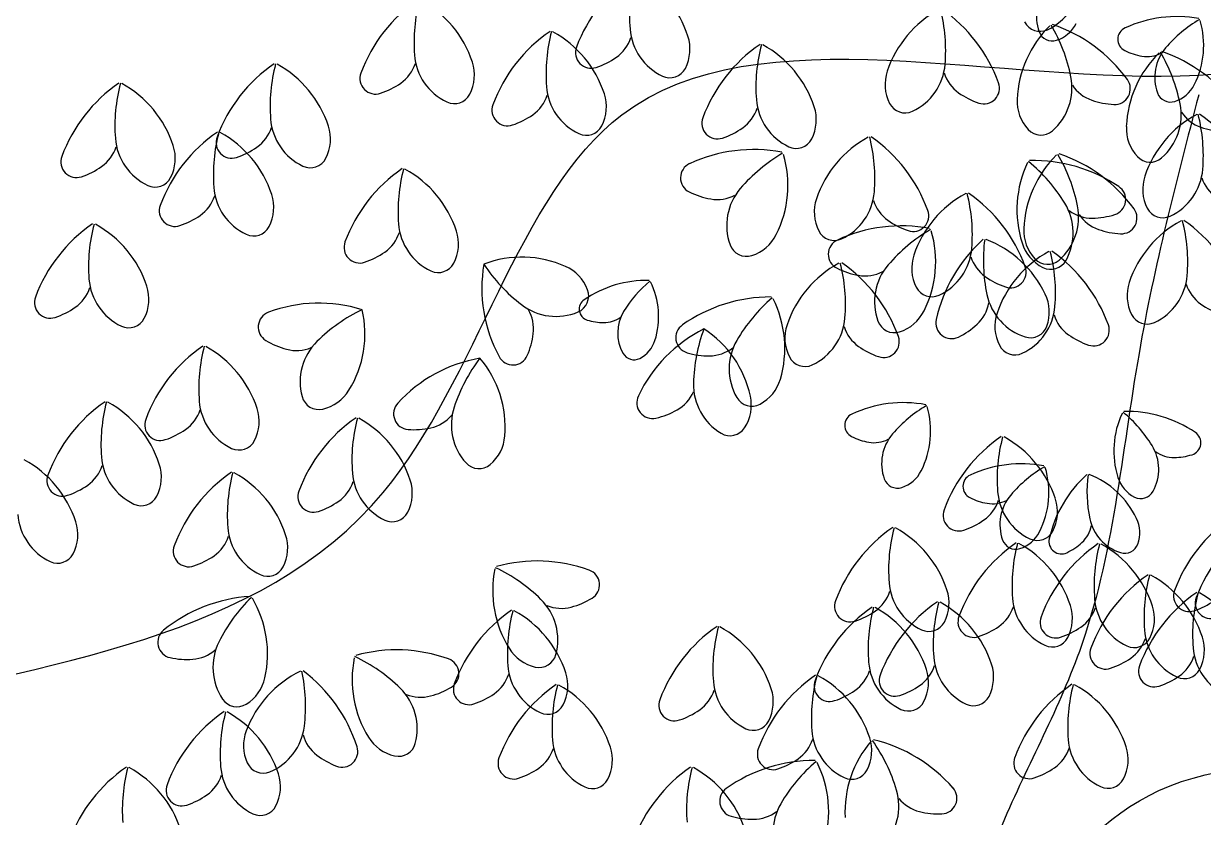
# Model space of a CAD drawing. Header units: millimetres. Extents: x 87938 to 265635, y 330093 to 434310.
# Drawn here: x 132027 to 132928, y 388448 to 389054 of the extents above; entities that cross this region are included whole.
import ezdxf

# ---------------------------------------------------------------- set-up
doc = ezdxf.new("R2010")
doc.units = ezdxf.units.MM

# ---------------------------------------------------------------- blocks, each defined once
blk = doc.blocks.new('A$C375B4AEE')
for centre, radius, start, end in [((4087.95, 7471.55), 117.21, 124.40991, 159.68568), ((4145.39, 7535.67), 126.82, 165.1974, 184.33018), ((3983.64, 7494.53), 83.66, 18.11828, 61.2661), ((4319.53, 7564.9), 43.37, 294.90201, 355.28059), ((4364.05, 7535.78), 34.69, 139.46285, 199.84132), ((3923.32, 7451.81), 117.21, 124.40991, 159.68568), ((3980.76, 7515.93), 126.82, 165.1974, 184.33018), ((3819, 7474.79), 83.66, 18.11828, 61.2661), ((4294.68, 7467.27), 83.66, 118.34458, 161.49233), ((4133.2, 7509.51), 126.82, 355.28049, 14.4133), ((4190.21, 7445), 117.21, 19.92497, 55.2007), ((4436.34, 7441.82), 93.77, 79.54265, 114.81839), ((4505.1, 7445.76), 101.45, 120.33007, 139.46288), ((4024.12, 7427.62), 117.21, 124.40991, 159.68568), ((4062.18, 7529.37), 43.37, 184.33018, 244.70865), ((4398.16, 7468.88), 83.66, 134.4245, 177.57227), ((4332.19, 7537.65), 13.32, 206.90798, 294.90209), ((4231.3, 7464.74), 126.82, 11.36046, 30.49325), ((4303.95, 7418.55), 117.21, 36.00494, 71.28067), ((4336.92, 7541.67), 25.42, 287.83559, 333.25095), ((4400.99, 7518.27), 9.54, 114.81833, 243.74791), ((4390.16, 7513.72), 66.93, 333.25103, 16.39876), ((4081.57, 7491.74), 126.82, 165.1974, 184.33018), ((3919.81, 7450.6), 83.66, 18.11828, 61.2661), ((3991.49, 7528.75), 29.57, 305.06742, 341.90734), ((4032.95, 7510.66), 31.77, 332.7028, 18.11842), ((4341.44, 7527.62), 10.66, 199.84124, 287.83548), ((3897.55, 7509.63), 43.37, 184.33018, 244.70865), ((3989.21, 7508.1), 11.93, 159.68545, 288.61526), ((4184.45, 7417.66), 117.21, 124.40991, 159.68568), ((4241.89, 7481.78), 126.82, 165.1974, 184.33018), ((4080.13, 7440.64), 83.66, 18.11828, 61.2661), ((4417.92, 7551.79), 47.1, 243.313, 260.20022), ((4481.58, 7448.16), 83.66, 134.4245, 177.57227), ((4413.93, 7528.69), 23.65, 260.20019, 297.03986), ((4454.36, 7489.15), 34.69, 139.46285, 199.84132), ((4314.73, 7444.03), 126.82, 11.36046, 30.49325), ((4387.37, 7397.83), 117.21, 36.00495, 71.28068), ((3813.41, 7402.9), 117.21, 124.40991, 159.68568), ((3870.85, 7467.02), 126.82, 165.1974, 184.33018), ((3709.09, 7425.88), 83.66, 18.11828, 61.26609), ((3826.85, 7509), 29.57, 305.06743, 341.90734), ((3868.32, 7490.92), 31.77, 332.7028, 18.11842), ((3974.65, 7552.73), 58.87, 288.1803, 305.06754), ((4216.37, 7502.64), 43.37, 294.90201, 355.28059), ((3824.58, 7488.36), 11.93, 159.68544, 288.61526), ((4049.35, 7502.2), 13.32, 244.70851, 332.70271), ((4245.47, 7483.74), 31.77, 161.49233, 206.90783), ((4287.06, 7501.54), 29.57, 197.70351, 234.54308), ((4313.12, 7481.18), 43.37, 310.98194, 11.36054), ((3694.85, 7388.14), 117.21, 124.4099, 159.68568), ((3752.29, 7452.26), 126.82, 165.1974, 184.33018), ((3590.53, 7411.11), 83.66, 18.11828, 61.26609), ((3810.02, 7532.99), 58.87, 288.1803, 305.06755), ((3998.35, 7485.44), 43.37, 184.33018, 244.70865), ((4289.19, 7480.88), 11.93, 250.99547, 19.92527), ((4381.35, 7499.7), 29.57, 213.78352, 250.62302), ((4389.12, 7480.44), 11.93, 267.07531, 36.0051), ((4427.23, 7495.04), 25.42, 287.83559, 333.25095), ((3884.71, 7482.46), 13.32, 244.70849, 332.70271), ((3927.66, 7484.82), 29.57, 305.06743, 341.90734), ((3969.12, 7466.73), 31.77, 332.7028, 18.11842), ((4158.68, 7475.48), 43.37, 184.33018, 244.70865), ((4304.06, 7525.41), 58.87, 234.54309, 251.43035), ((4346.32, 7471.08), 31.77, 177.5724, 222.98775), ((4391.07, 7527.35), 58.87, 250.6231, 267.51029), ((4431.75, 7480.99), 10.66, 199.84124, 287.83548), ((3925.39, 7464.17), 11.93, 159.68544, 288.61526), ((4087.99, 7474.86), 29.57, 305.06743, 341.90734), ((4129.45, 7456.77), 31.77, 332.7028, 18.11842), ((4229.02, 7475.39), 13.32, 206.90798, 294.90209), ((4396.54, 7460.46), 43.37, 310.98196, 11.36054), ((4464.77, 7478.98), 29.57, 213.78352, 250.62302), ((4387, 7364.98), 117.21, 19.92496, 55.20071), ((3787.64, 7460.72), 43.37, 184.33018, 244.70865), ((3910.82, 7508.8), 58.87, 288.1803, 305.06754), ((4085.71, 7454.21), 11.93, 159.68544, 288.61526), ((4491.47, 7387.25), 83.66, 118.34458, 161.49233), ((4329.99, 7429.49), 126.82, 355.28049, 14.4133), ((3770.06, 7350.79), 117.21, 124.40991, 159.68568), ((3827.5, 7414.91), 126.82, 165.1974, 184.33018), ((3714.67, 7439.45), 11.93, 159.68544, 288.61526), ((3665.74, 7373.77), 83.66, 18.11828, 61.26609), ((3716.95, 7460.1), 29.57, 305.06741, 341.90733), ((3758.41, 7442.01), 31.77, 332.7028, 18.11842), ((3985.52, 7458.27), 13.32, 244.70851, 332.70271), ((4071.15, 7498.84), 58.87, 288.18029, 305.06755), ((4240.62, 7369.92), 83.66, 118.34458, 161.49233), ((4079.14, 7412.16), 126.82, 355.28049, 14.41331), ((4136.15, 7347.65), 117.21, 19.92497, 55.2007), ((4332.82, 7458.5), 13.32, 222.98789, 310.98187), ((4429.74, 7450.36), 31.77, 177.5724, 222.98777), ((4474.49, 7506.63), 58.87, 250.6231, 267.51029), ((3598.39, 7445.33), 29.57, 305.06741, 341.90735), ((3669.08, 7445.96), 43.37, 184.33018, 244.70863), ((3639.85, 7427.25), 31.77, 332.7028, 18.11842), ((3700.11, 7484.08), 58.87, 288.1803, 305.06755), ((4145.84, 7448.31), 13.32, 244.70849, 332.70271), ((3596.11, 7424.69), 11.93, 159.68548, 288.61535), ((3774.8, 7433.55), 13.32, 244.70849, 332.70271), ((4113.61, 7316.93), 117.21, 79.54265, 114.81837), ((4199.55, 7321.85), 126.82, 120.33009, 139.46286), ((4055.88, 7406.81), 83.66, 333.251, 16.3988), ((4403.26, 7370.19), 83.66, 134.4245, 177.57227), ((4326.83, 7308.55), 117.21, 56.05368, 91.3294), ((4236.4, 7366.05), 126.82, 11.36046, 30.49325), ((4309.04, 7319.85), 117.21, 36.00494, 71.28067), ((4416.24, 7437.78), 13.32, 222.98795, 310.98187), ((3581.55, 7469.32), 58.87, 288.18028, 305.06753), ((3911.14, 7322.84), 117.21, 124.40991, 159.68568), ((3968.58, 7386.96), 126.82, 165.1974, 184.33018), ((3806.82, 7345.82), 83.66, 18.11828, 61.26609), ((4069.41, 7412.49), 11.93, 114.81859, 243.74787), ((4398.08, 7388.13), 83.66, 154.47325, 197.62102), ((4242.75, 7327.04), 126.82, 31.40916, 50.54196), ((4413.16, 7422.62), 43.37, 294.90199, 355.28059), ((3656.24, 7418.79), 13.32, 244.70857, 332.70271), ((4442.26, 7403.72), 31.77, 161.49231, 206.90783), ((4483.85, 7421.52), 29.57, 197.70353, 234.54308), ((3673.6, 7407.99), 29.57, 305.06741, 341.90733), ((3744.29, 7408.61), 43.37, 184.33018, 244.70865), ((3715.06, 7389.9), 31.77, 332.7028, 18.11842), ((4090.58, 7454.39), 58.87, 243.31303, 260.20025), ((4085.59, 7425.52), 29.57, 260.20028, 297.03997), ((4136.13, 7376.09), 43.37, 139.46286, 199.84138), ((4162.31, 7405.3), 43.37, 294.90201, 355.28059), ((4315.04, 7326.91), 83.66, 118.34458, 161.49233), ((4153.56, 7369.15), 126.82, 355.28049, 14.4133), ((4210.56, 7304.64), 117.21, 19.92497, 55.2007), ((4385.62, 7395.89), 11.93, 287.12409, 56.05361), ((3671.32, 7387.34), 11.93, 159.68544, 288.61526), ((4191.41, 7386.39), 31.77, 161.49233, 206.90784), ((4233, 7404.19), 29.57, 197.70351, 234.54308), ((4318.22, 7382.49), 43.37, 310.98194, 11.36054), ((4313.98, 7370.53), 43.37, 331.03071, 31.40921), ((4425.81, 7395.37), 13.32, 206.90802, 294.90201), ((3656.76, 7431.97), 58.87, 288.1803, 305.06755), ((4249.99, 7428.06), 58.87, 234.54309, 251.43035), ((4235.13, 7383.53), 11.93, 250.99547, 19.92527), ((4371.72, 7411.32), 29.57, 233.83214, 270.67179), ((4386.44, 7401.01), 29.57, 213.78352, 250.62302), ((4371.38, 7440.62), 58.87, 270.67181, 287.55903), ((4394.21, 7381.75), 11.93, 267.07531, 36.0051), ((3674.72, 7280.72), 117.21, 124.4099, 159.68568), ((3732.16, 7344.83), 126.82, 165.1974, 184.33018), ((3570.4, 7303.69), 83.66, 18.11828, 61.26609), ((3731.46, 7381.44), 13.32, 244.70849, 332.70271), ((3885.37, 7380.66), 43.37, 184.33018, 244.70865), ((3856.14, 7361.96), 31.77, 332.7028, 18.11842), ((4174.96, 7378.04), 13.32, 206.908, 294.90209), ((4226.5, 7258.64), 117.21, 79.54265, 114.81837), ((4312.44, 7263.56), 126.82, 120.33009, 139.46286), ((4168.77, 7348.52), 83.66, 333.251, 16.3988), ((4351.41, 7372.39), 31.77, 177.5724, 222.98775), ((4396.16, 7428.65), 58.87, 250.6231, 267.51029), ((4479.53, 7306.05), 83.66, 118.34458, 161.49233), ((4318.06, 7348.29), 126.82, 355.28049, 14.4133), ((4375.06, 7283.78), 117.21, 19.92496, 55.20071), ((3812.4, 7359.4), 11.93, 159.68544, 288.61526), ((3814.68, 7380.04), 29.57, 305.06741, 341.90733), ((4102.22, 7383.45), 31.77, 287.83562, 333.25095), ((4182.3, 7354.2), 11.93, 114.81859, 243.74787), ((4367.13, 7278.45), 117.21, 131.9815, 167.25724), ((4415.62, 7349.58), 126.82, 172.76895, 191.90173), ((4260.69, 7287.49), 83.66, 25.68988, 68.83766), ((4348.63, 7372.42), 31.77, 197.62106, 243.03646), ((3797.84, 7404.03), 58.87, 288.1803, 305.06755), ((4107.87, 7365.89), 13.32, 199.84119, 287.83562), ((4265.83, 7343.38), 31.77, 161.49233, 206.90783), ((4236.73, 7362.28), 43.37, 294.90201, 355.28059), ((4378.56, 7282.55), 83.66, 118.34458, 161.49233), ((4217.09, 7324.79), 126.82, 355.28049, 14.4133), ((4274.09, 7260.28), 117.21, 19.92496, 55.20071), ((3872.53, 7353.5), 13.32, 244.70849, 332.70271), ((4015.69, 7328.25), 109.93, 170.39116, 208.37634), ((3936.42, 7270.64), 81.35, 65.90991, 110.97732), ((4013.3, 7416.22), 126.82, 213.29902, 232.43179), ((3956.82, 7315.83), 31.77, 20.80439, 66.21979), ((4218.18, 7273.68), 83.66, 118.34458, 161.49233), ((4056.7, 7315.92), 126.82, 355.28049, 14.41331), ((4113.71, 7251.41), 117.21, 19.92497, 55.2007), ((4249.02, 7317.8), 43.37, 139.46286, 199.84138), ((4307.41, 7361.18), 29.57, 197.70351, 234.54308), ((4309.55, 7340.52), 11.93, 250.99547, 19.92527), ((4337.92, 7359.81), 13.32, 222.98789, 310.98187), ((4340.26, 7355.98), 13.32, 243.03653, 331.03075), ((3648.95, 7338.53), 43.37, 184.33018, 244.70863), ((4203.47, 7396.11), 58.87, 243.31303, 260.20025), ((4198.48, 7367.23), 29.57, 260.20028, 297.03997), ((4324.41, 7385.05), 58.87, 234.54309, 251.43035), ((4401.23, 7341.42), 43.37, 294.90199, 355.28059), ((3578.26, 7337.91), 29.57, 305.06741, 341.90735), ((3619.72, 7319.83), 31.77, 332.70281, 18.11841), ((3974.06, 7322.38), 13.32, 292.8101, 20.80429), ((4032.01, 7248.8), 85.47, 88.9788, 124.25452), ((4093.25, 7262.62), 92.47, 129.76623, 148.89903), ((3979.75, 7306.55), 61, 342.68714, 25.8349), ((4249.38, 7335.03), 13.32, 206.90798, 294.90209), ((4430.33, 7322.52), 31.77, 161.49231, 206.90783), ((4471.91, 7340.32), 29.57, 197.70353, 234.54308), ((3575.98, 7317.27), 11.93, 159.68548, 288.61535), ((3988.8, 7312.26), 8.7, 124.25454, 253.18403), ((4126.41, 7204.36), 117.21, 89.87295, 125.14869), ((4210.08, 7224.61), 126.82, 130.66042, 149.79318), ((4053.51, 7282.43), 83.66, 343.58133, 26.72907), ((4263.97, 7322.44), 29.57, 312.63909, 349.47877), ((4333.97, 7332.37), 43.37, 191.90173, 252.28021), ((4307.45, 7309.98), 31.77, 340.27449, 25.68986), ((3561.42, 7361.9), 58.87, 288.18028, 305.06753), ((3746.89, 7298.64), 11.93, 109.98877, 238.9185), ((3781.45, 7206.93), 109.93, 72.59285, 110.57802), ((3868.94, 7197.37), 126.82, 115.5007, 134.63348), ((3735.13, 7293.28), 81.35, 328.11159, 13.17901), ((3962.42, 7350.08), 43.37, 232.43168, 292.81026), ((3915.67, 7297.04), 29.57, 353.1691, 30.00883), ((4041.14, 7294.05), 31.62, 148.89905, 209.27747), ((4215.11, 7325.16), 31.77, 287.83562, 333.25095), ((4329.36, 7299.02), 31.77, 161.49233, 206.90783), ((4300.26, 7317.92), 43.37, 294.90201, 355.28059), ((4413.88, 7314.17), 13.32, 206.90802, 294.90201), ((4488.91, 7364.19), 58.87, 234.54309, 251.43035), ((3636.11, 7311.37), 13.32, 244.70857, 332.70275), ((3999.01, 7344.93), 42.93, 252.74913, 269.63633), ((3998.88, 7323.56), 21.56, 269.63645, 306.476), ((4065.8, 7290.45), 11.93, 125.14876, 254.07811), ((4168.97, 7290.15), 31.77, 161.49233, 206.90784), ((4139.87, 7309.05), 43.37, 294.902, 355.28059), ((4220.76, 7307.6), 13.32, 199.84119, 287.83562), ((4264.44, 7301.68), 11.93, 167.25721, 296.18681), ((4244.12, 7344), 58.87, 295.75185, 312.63906), ((4324.82, 7303.75), 13.32, 252.2802, 340.2746), ((4370.94, 7316.82), 29.57, 197.70353, 234.54308), ((4373.08, 7296.16), 11.93, 250.99557, 19.92527), ((3886.57, 7300.53), 58.87, 336.28194, 353.16913), ((4124.63, 7198.9), 109.93, 116.63677, 154.62195), ((4194.17, 7252.84), 126.82, 159.54463, 178.6774), ((4031.31, 7228.76), 81.35, 12.15552, 57.22293), ((4210.55, 7307.95), 29.57, 197.70351, 234.54308), ((4212.69, 7287.29), 11.93, 250.99547, 19.92527), ((4387.94, 7340.69), 58.87, 234.54309, 251.43035), ((3758.93, 7187.4), 117.21, 124.40991, 159.68568), ((3816.37, 7251.52), 126.82, 165.1974, 184.33018), ((3654.61, 7210.38), 83.66, 18.11828, 61.26609), ((3771.51, 7338.61), 58.87, 238.48363, 255.37081), ((3764.11, 7310.26), 29.57, 255.37079, 292.21052), ((3810.31, 7256.75), 43.37, 134.63337, 195.01195), ((4015.87, 7295.29), 23.17, 297.27174, 342.68716), ((4079.38, 7306.16), 29.57, 270.5305, 307.3702), ((4137.96, 7266.6), 43.37, 149.79323, 210.17164), ((4227.55, 7331.82), 58.87, 234.54309, 251.43035), ((4312.91, 7290.67), 13.32, 206.90798, 294.90209), ((3922.86, 7166.47), 109.93, 99.7313, 137.71648), ((4005.08, 7197.86), 126.82, 142.63916, 161.77193), ((3842.25, 7222.18), 81.35, 355.25005, 40.31746), ((3929.52, 7281.56), 11.93, 207.78709, 336.71682), ((4022.03, 7283.34), 9.72, 209.27743, 297.27181), ((4079.11, 7335.47), 58.87, 253.64335, 270.53053), ((4152.52, 7281.8), 13.32, 206.908, 294.90205), ((4110.74, 7254.76), 43.37, 178.67729, 239.05587), ((4103.28, 7267.76), 31.77, 298.16595, 343.5814), ((3781.29, 7248.97), 13.32, 195.01178, 283.00597), ((3777.13, 7266.94), 31.77, 283.00608, 328.42148), ((4036.03, 7240.79), 11.93, 154.0327, 282.96243), ((4040.33, 7261.11), 29.57, 299.41471, 336.25444), ((4079.81, 7239.03), 31.77, 327.05, 12.4654), ((3684.22, 7144.89), 117.21, 124.4099, 159.68568), ((3741.66, 7209.01), 126.82, 165.1974, 184.33018), ((3579.9, 7167.87), 83.66, 18.11828, 61.26609), ((3733.16, 7245.22), 43.37, 184.33018, 244.70865), ((3703.93, 7226.51), 31.77, 332.7028, 18.11842), ((3850.27, 7232.31), 11.93, 137.12723, 266.05696), ((3925.82, 7223.96), 43.37, 161.77182, 222.1504), ((4111.99, 7251.5), 13.32, 210.17175, 298.16588), ((4227.77, 7147.11), 93.77, 79.54263, 114.81836), ((4296.52, 7151.05), 101.45, 120.33007, 139.46288), ((4181.59, 7219.01), 66.93, 333.25102, 16.39876), ((3660.19, 7223.95), 11.93, 159.68548, 288.61526), ((3662.46, 7244.59), 29.57, 305.06741, 341.90733), ((3875.89, 7132.62), 117.21, 124.40991, 159.68568), ((3933.33, 7196.74), 126.82, 165.1974, 184.33018), ((3771.57, 7155.6), 83.66, 18.11828, 61.26609), ((3860.29, 7250.51), 29.57, 282.50924, 319.34897), ((4025.94, 7286.63), 58.87, 282.52755, 299.41474), ((4192.41, 7223.56), 9.54, 114.81811, 243.74791), ((4455.35, 7204.07), 66.93, 154.47325, 197.62105), ((4331.08, 7155.2), 101.45, 31.40918, 50.54199), ((4398.35, 7140.41), 93.77, 56.05367, 91.32941), ((3645.63, 7268.58), 58.87, 288.1803, 305.06755), ((3853.95, 7279.11), 58.87, 265.62208, 282.50927), ((4095.29, 7228.99), 13.32, 239.05571, 327.04989), ((4445.38, 7210.28), 9.54, 287.12423, 56.05355), ((3720.32, 7218.05), 13.32, 244.70849, 332.70271), ((3891.65, 7217.9), 31.77, 310.14453, 355.55993), ((4209.34, 7257.08), 47.1, 243.31296, 260.20018), ((4205.35, 7233.98), 23.65, 260.20028, 297.03995), ((4245.78, 7194.44), 34.69, 139.4629, 199.84129), ((4368.69, 7118.34), 117.21, 124.40991, 159.68568), ((4426.13, 7182.46), 126.82, 165.1974, 184.33018), ((4264.37, 7141.32), 83.66, 18.11828, 61.26609), ((4388.06, 7189.99), 34.69, 331.03072, 31.40913), ((4434.26, 7222.62), 23.65, 233.83212, 270.67181), ((4433.98, 7246.07), 47.1, 270.67182, 287.55903), ((3516.07, 7123.94), 83.66, 18.11828, 61.26609), ((3587.75, 7202.09), 29.57, 305.06741, 341.90735), ((3658.45, 7202.71), 43.37, 184.33018, 244.70863), ((3629.22, 7184.01), 31.77, 332.70281, 18.11841), ((3903.54, 7203.8), 13.32, 222.15024, 310.14443), ((4318.08, 7100.48), 93.77, 79.54265, 114.81839), ((4386.83, 7104.42), 101.45, 120.33007, 139.46288), ((4271.9, 7172.38), 66.93, 333.25103, 16.39876), ((3585.48, 7181.44), 11.93, 159.68548, 288.61535), ((3780.71, 7091), 117.21, 124.40991, 159.68568), ((3838.15, 7155.12), 126.82, 165.1974, 184.33018), ((3676.39, 7113.98), 83.66, 18.11828, 61.26609), ((3850.12, 7190.44), 43.37, 184.33018, 244.70865), ((4223.18, 7186.28), 10.66, 199.84124, 287.83548), ((4218.66, 7200.33), 25.42, 287.83559, 333.25091), ((4282.72, 7176.93), 9.54, 114.81833, 243.74791), ((4430.58, 7116.33), 93.77, 131.98151, 167.25725), ((4469.38, 7173.24), 101.45, 172.76896, 191.90173), ((4345.44, 7123.56), 66.93, 25.68991, 68.83766), ((4415.78, 7191.51), 25.42, 197.62111, 243.03648), ((3570.92, 7226.07), 58.87, 288.18028, 305.06753), ((3777.15, 7169.18), 11.93, 159.68544, 288.61526), ((3779.43, 7189.82), 29.57, 305.06741, 341.90733), ((3820.89, 7171.74), 31.77, 332.7028, 18.11842), ((4342.92, 7176.16), 43.37, 184.33018, 244.70865), ((4409.09, 7178.35), 10.66, 243.03649, 331.03065), ((3645.61, 7175.54), 13.32, 244.70857, 332.70275), ((3762.59, 7213.81), 58.87, 288.1803, 305.06755), ((4299.65, 7210.45), 47.1, 243.313, 260.20022), ((4272.22, 7175.54), 29.57, 305.06741, 341.90733), ((4295.66, 7187.35), 23.65, 260.20019, 297.03986), ((4336.1, 7147.81), 34.69, 139.46285, 199.84132), ((4313.69, 7157.45), 31.77, 332.70281, 18.11841), ((3594.62, 7158.78), 43.37, 184.33018, 244.70863), ((3837.28, 7163.28), 13.32, 244.70849, 332.70271), ((4269.95, 7154.89), 11.93, 159.68544, 288.61526), ((3565.39, 7140.08), 31.77, 332.70281, 18.11841), ((4255.39, 7199.52), 58.87, 288.1803, 305.06755), ((4348.06, 7151.52), 23.65, 312.63914, 349.47869), ((4404.05, 7159.47), 34.69, 191.90168, 252.2802), ((4382.84, 7141.55), 25.42, 340.27443, 25.68996), ((4544.71, 7056.8), 117.21, 124.40991, 159.68568), ((4561.32, 7051.37), 117.21, 124.40993, 159.68568), ((3684.25, 7148.2), 29.57, 305.06741, 341.90733), ((3754.94, 7148.82), 43.37, 184.33018, 244.70865), ((3725.71, 7130.12), 31.77, 332.7028, 18.11842), ((4285.8, 7048.88), 117.21, 124.40993, 159.68568), ((4343.24, 7113), 126.82, 165.19736, 184.33018), ((4181.48, 7071.86), 83.66, 18.11828, 61.26609), ((4308.97, 7153.7), 25.42, 287.83559, 333.25095), ((4330.08, 7148.99), 13.32, 244.70849, 332.70271), ((4348.43, 7134.91), 9.54, 167.2572, 296.18686), ((3681.97, 7127.55), 11.93, 159.68544, 288.61526), ((4380.07, 7037.06), 117.21, 124.40991, 159.68568), ((4313.49, 7139.65), 10.66, 199.84124, 287.83548), ((4437.51, 7101.18), 126.82, 165.1974, 184.33018), ((4275.75, 7060.04), 83.66, 18.11828, 61.26609), ((4442.76, 7036.61), 117.21, 124.40993, 159.68568), ((4332.18, 7168.77), 47.1, 295.75189, 312.63912), ((4500.2, 7100.73), 126.82, 165.19736, 184.33018), ((4338.44, 7059.59), 83.66, 18.11828, 61.26607), ((4396.74, 7136.57), 10.66, 252.28031, 340.27451), ((3581.78, 7131.62), 13.32, 244.70857, 332.70275), ((3667.41, 7172.18), 58.87, 288.1803, 305.06755), ((3948.01, 7002.8), 117.21, 70.15063, 105.42637), ((3742.11, 7121.66), 13.32, 244.70849, 332.70271), ((3997.73, 7097.34), 83.66, 168.5702, 211.71798), ((3861.96, 7000.26), 126.82, 45.50612, 64.63895), ((3983.76, 7101.83), 11.93, 301.22094, 70.15064), ((4260.02, 7106.7), 43.37, 184.33017, 244.70863), ((4480.88, 7012.87), 117.21, 124.40991, 159.68568), ((4538.32, 7076.99), 126.82, 165.19739, 184.33018), ((4376.56, 7035.85), 83.66, 18.11828, 61.26609), ((3736.31, 6975.98), 117.21, 93.63961, 128.91535), ((3818.47, 7001.69), 126.82, 134.42706, 153.55984), ((4189.33, 7106.08), 29.57, 305.06756, 341.90717), ((4230.8, 7088), 31.77, 332.70294, 18.11827), ((4517.97, 6999.26), 117.21, 124.40993, 159.68568), ((4445.97, 7093.36), 11.93, 159.68548, 288.61535), ((4575.41, 7063.38), 126.82, 165.19736, 184.33018), ((4462.58, 7087.93), 11.93, 159.68584, 288.61535), ((4413.65, 7022.24), 83.66, 18.11828, 61.26607), ((3658.43, 7049.09), 83.66, 347.34801, 30.49574), ((3920.44, 7059.78), 43.37, 345.12777, 45.50616), ((3966.51, 7113.41), 29.57, 247.92908, 284.76878), ((3959.04, 7141.74), 58.87, 284.7688, 301.65601), ((4270.16, 6988.15), 117.21, 124.40991, 159.68568), ((4187.06, 7085.44), 11.93, 159.68584, 288.61516), ((4327.6, 7052.27), 126.82, 165.1974, 184.33018), ((4165.84, 7011.13), 83.66, 18.11828, 61.26609), ((4319.89, 6992.15), 117.21, 124.40993, 159.68568), ((4377.33, 7056.27), 126.82, 165.19736, 184.33018), ((4215.57, 7015.13), 83.66, 18.11828, 61.26609), ((4283.61, 7094.26), 29.57, 305.06741, 341.90733), ((4354.3, 7094.88), 43.37, 184.33018, 244.70865), ((4325.07, 7076.18), 31.77, 332.70281, 18.11841), ((4346.3, 7093.81), 29.57, 305.0675, 341.9072), ((4416.99, 7094.43), 43.37, 184.33018, 244.70858), ((4387.76, 7075.73), 31.77, 332.70294, 18.11827), ((4431.41, 7137.99), 58.87, 288.18028, 305.06753), ((3994.64, 6985.66), 117.21, 124.40991, 159.68568), ((4052.08, 7049.78), 126.82, 165.19739, 184.33018), ((3890.32, 7008.64), 83.66, 18.11828, 61.2661), ((4172.5, 7130.07), 58.87, 288.18028, 305.06749), ((4281.33, 7073.61), 11.93, 159.68544, 288.61526), ((4344.02, 7073.16), 11.93, 159.68584, 288.61535), ((3670.17, 7057.9), 11.93, 128.91544, 257.84499), ((4151.6, 6973.39), 117.21, 124.40991, 159.68568), ((4209.05, 7037.51), 126.82, 165.1974, 184.33018), ((4047.29, 6996.37), 83.66, 18.11828, 61.2661), ((4247.19, 7079.54), 13.32, 244.70872, 332.70275), ((4266.77, 7118.24), 58.87, 288.1803, 305.06755), ((4329.46, 7117.79), 58.87, 288.18028, 305.06749), ((4455.11, 7070.69), 43.37, 184.33018, 244.70863), ((3743.75, 7038.84), 43.37, 153.55975, 213.93822), ((4341.46, 7067.72), 13.32, 244.70849, 332.70275), ((4404.15, 7067.27), 13.32, 244.70872, 332.70275), ((4384.41, 7070.07), 29.57, 305.06741, 341.90735), ((4425.88, 7051.99), 31.77, 332.70281, 18.11841), ((3682.69, 7074.48), 29.57, 274.29717, 311.13696), ((3754.54, 6932.41), 126.82, 45.50612, 64.63895), ((3840.59, 6934.95), 117.21, 70.15063, 105.42636), ((3953.59, 7070.06), 31.77, 211.71799, 257.13347), ((3949.48, 7052.07), 13.32, 257.1335, 345.1277), ((4294.12, 7049.97), 43.37, 184.33017, 244.70858), ((4382.14, 7049.43), 11.93, 159.68548, 288.61535), ((4421.51, 7056.46), 29.57, 305.0675, 341.9072), ((4492.2, 7057.08), 43.37, 184.33018, 244.70858), ((3680.49, 7103.7), 58.87, 257.41001, 274.29719), ((3890.31, 7029.49), 83.66, 168.5702, 211.71797), ((3876.34, 7033.98), 11.93, 301.22096, 70.15064), ((3968.87, 7043.48), 43.37, 184.33018, 244.70865), ((4244.39, 7045.97), 43.37, 184.33018, 244.70865), ((4223.43, 7049.35), 29.57, 305.06756, 341.90717), ((4264.89, 7031.26), 31.77, 332.70294, 18.11827), ((4367.58, 7094.06), 58.87, 288.18028, 305.06753), ((4419.23, 7035.82), 11.93, 159.68584, 288.61535), ((3804.02, 6960.73), 83.66, 116.13134, 159.27912), ((3709.06, 7037.73), 31.77, 301.93249, 347.34798), ((3644.3, 7009.17), 126.82, 353.06731, 12.2001), ((3698.77, 6942.51), 117.21, 17.71178, 52.98752), ((3898.18, 7042.86), 29.57, 305.06743, 341.90734), ((3939.64, 7024.78), 31.77, 332.7028, 18.11842), ((4226.81, 6936.04), 117.21, 124.40991, 159.68568), ((4284.26, 7000.16), 126.82, 165.1974, 184.33018), ((4171.42, 7024.71), 11.93, 159.68544, 288.61526), ((4122.5, 6959.02), 83.66, 18.11828, 61.2661), ((4173.7, 7045.35), 29.57, 305.06741, 341.90733), ((4221.15, 7028.7), 11.93, 159.68584, 288.61516), ((4215.16, 7027.27), 31.77, 332.7028, 18.11842), ((4404.67, 7080.45), 58.87, 288.18028, 305.06749), ((4442.27, 7043.53), 13.32, 244.70857, 332.70275), ((3813.03, 6991.94), 43.37, 345.12776, 45.50616), ((3851.63, 7073.9), 58.87, 284.7688, 301.65601), ((3895.9, 7022.22), 11.93, 159.68544, 288.61526), ((4028.73, 6928.93), 117.21, 124.40991, 159.68568), ((4086.18, 6993.05), 126.82, 165.1974, 184.33018), ((3924.42, 6951.91), 83.66, 18.11828, 61.2661), ((4055.14, 7030.59), 29.57, 305.06743, 341.90734), ((4125.83, 7031.21), 43.37, 184.33018, 244.70865), ((4096.6, 7012.51), 31.77, 332.7028, 18.11842), ((4156.86, 7069.34), 58.87, 288.1803, 305.06755), ((4206.59, 7073.33), 58.87, 288.18028, 305.06749), ((4422.63, 6929.19), 117.21, 124.40993, 159.68568), ((4480.07, 6993.31), 126.82, 165.19736, 184.33018), ((4318.31, 6952.17), 83.66, 18.11828, 61.26607), ((3718.82, 7022.07), 13.32, 213.93831, 301.93258), ((3859.1, 7045.56), 29.57, 247.92907, 284.76877), ((3881.34, 7066.85), 58.87, 288.18029, 305.06755), ((4052.87, 7009.94), 11.93, 159.68544, 288.61526), ((4231.55, 7018.81), 13.32, 244.70849, 332.70271), ((4281.29, 7022.8), 13.32, 244.70872, 332.70275), ((3775.24, 6908.45), 117.21, 124.40991, 159.68568), ((3832.68, 6972.57), 126.82, 165.1974, 184.33018), ((3670.92, 6931.43), 83.66, 18.11828, 61.26609), ((3956.03, 7016.32), 13.32, 244.70851, 332.70271), ((4038.3, 7054.57), 58.87, 288.1803, 305.06754), ((3727.14, 6999.1), 43.37, 292.68879, 353.06731), ((4113, 7004.05), 13.32, 244.70849, 332.70271), ((3755.49, 6979.09), 31.77, 159.27916, 204.69469), ((3797.73, 6995.27), 29.57, 195.49014, 232.33), ((3846.17, 7002.21), 31.77, 211.718, 257.13346), ((4130.35, 6993.24), 29.57, 305.06743, 341.90734), ((4201.04, 6993.86), 43.37, 184.33018, 244.70865), ((4171.81, 6975.16), 31.77, 332.7028, 18.11842), ((4396.86, 6987.01), 43.37, 184.33018, 244.70858), ((3799.07, 6974.54), 11.93, 248.78227, 17.71199), ((3842.07, 6984.23), 13.32, 257.13352, 345.1277), ((3932.27, 6986.13), 29.57, 305.06743, 341.90734), ((4002.96, 6986.75), 43.37, 184.33018, 244.70865), ((3973.73, 6968.04), 31.77, 332.7028, 18.11842), ((4128.08, 6972.6), 11.93, 159.68544, 288.61526), ((4266.7, 6928.17), 83.66, 139.51579, 182.66358), ((4100.87, 6909.24), 126.82, 16.4517, 35.58446), ((4177.32, 6869.67), 117.21, 41.09621, 76.37193), ((4326.17, 6986.39), 29.57, 305.0675, 341.9072), ((4367.63, 6968.31), 31.77, 332.70294, 18.11827), ((3738.73, 6971.38), 13.32, 204.69451, 292.68882), ((3815.64, 7018.46), 58.87, 232.32995, 249.21715), ((3930, 6965.48), 11.93, 159.68544, 288.61526), ((4159.95, 6850.58), 117.21, 89.87296, 125.14868), ((4113.52, 7017.22), 58.87, 288.18029, 305.06755), ((4243.62, 6870.83), 126.82, 130.66038, 149.79321), ((4087.04, 6928.65), 83.66, 343.58128, 26.72913), ((4323.89, 6965.74), 11.93, 159.68584, 288.61535), ((3700.53, 6865.95), 117.21, 124.4099, 159.68568), ((3757.97, 6930.07), 126.82, 165.1974, 184.33018), ((3596.21, 6888.92), 83.66, 18.11828, 61.26609), ((3749.47, 6966.27), 43.37, 184.33018, 244.70865), ((3720.24, 6947.57), 31.77, 332.7028, 18.11842), ((3915.43, 7010.11), 58.87, 288.1803, 305.06754), ((4131.47, 6865.97), 117.21, 124.40991, 159.68568), ((4188.91, 6930.09), 126.82, 165.19739, 184.33018), ((4027.15, 6888.95), 83.66, 18.11828, 61.2661), ((4188.21, 6966.7), 13.32, 244.70849, 332.70271), ((4309.33, 7010.37), 58.87, 288.18028, 305.06749), ((3676.5, 6945.01), 11.93, 159.68544, 288.61526), ((3678.78, 6965.65), 29.57, 305.06741, 341.90733), ((3990.13, 6959.58), 13.32, 244.70851, 332.70271), ((4384.02, 6959.84), 13.32, 244.70872, 332.70275), ((3661.94, 6989.64), 58.87, 288.1803, 305.06755), ((4099.34, 6936.67), 11.93, 125.1488, 254.07836), ((4180.9, 6932.87), 43.37, 316.07316, 16.45177), ((4247.22, 6957.37), 29.57, 218.87475, 255.71437), ((4256.67, 6938.88), 11.93, 272.16658, 41.09629), ((3736.63, 6939.11), 13.32, 244.70849, 332.70271), ((4171.5, 6912.82), 43.37, 149.79322, 210.17162), ((4112.64, 6981.69), 58.87, 253.64334, 270.53054), ((4112.92, 6952.38), 29.57, 270.53054, 307.37015), ((4254.45, 6985.77), 58.87, 255.71433, 272.60155)]:
    blk.add_arc(centre, radius, start, end)
for points in [[(1232.81, 6474.33), (1582.2, 6519.85), (1916.39, 6489.5), (2083.49, 6580.54), (2250.59, 6792.97), (2706.32, 7020.57), (3025.32, 6944.7), (3420.28, 7005.4), (3830.43, 7172.3), (4012.72, 7460.6), (4453.26, 7490.95), (4559.59, 7506.12), (4878.6, 7642.68), (5106.46, 7991.67), (5136.84, 8128.23), (5152.03, 8416.52)], [(4453.26, 7475.77), (4407.68, 7278.52), (4362.11, 7050.92), (4301.35, 6914.36), (4240.58, 6686.76)], [(4240.58, 6701.93), (4422.87, 6944.7), (4757.07, 6929.53), (5091.27, 6884.01), (5319.13, 6777.8), (5501.42, 6459.16), (5471.04, 6049.47), (5410.27, 5837.05), (5334.32, 5548.75), (5197.6, 5336.32), (5212.79, 5199.76), (5136.84, 5472.88), (5015.31, 5715.66), (4878.6, 6049.47), (4924.17, 6383.29)], [(3321.39, 6951.23), (3739.29, 6672.95), (3679.59, 6513.93), (3599.99, 6275.41), (3739.29, 5917.62), (3918.39, 5838.11)]]:
    blk.add_spline(points, degree=3)

msp = doc.modelspace()

# ---------------------------------------------------------------- block references
msp.add_blockref('A$C375B4AEE', (128470.99, 381523.37))

doc.saveas('drawing.dxf')
